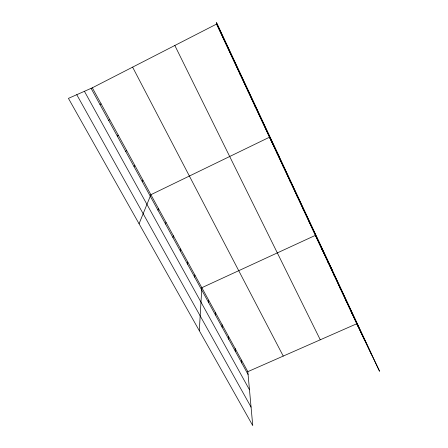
<?xml version="1.0" encoding="UTF-8"?>
<svg xmlns="http://www.w3.org/2000/svg" width="448" height="448" viewBox="0 0 448 448"><rect width="100%" height="100%" fill="white"/><g stroke="black" fill="none" stroke-linecap="round" stroke-linejoin="round"><path stroke-width="0.67" d="M215.432 314.989L215.443 312.553M208.617 302.562L208.684 300.216M199.304 330.702L201.83 287.7L315.37 235.368L332.438 270.463M194.678 277.161L194.874 275.005M187.555 264.169L187.813 262.114M180.32 250.986L180.65 249.038M172.978 237.608L173.376 235.76M165.525 224.017L165.99 222.281M157.959 210.224L158.497 208.6M139.065 223.759L150.886 194.706L269.45 137.222L279.16 156.503M142.229 181.546L142.918 180.163M134.053 166.645L134.826 165.39M125.742 151.497L126.599 150.377M117.292 136.102L118.244 135.117M108.707 120.445L109.743 119.605M99.977 104.53L101.108 103.835M92.322 87.802L216.518 24.102L216.462 22.4L379.562 371.258L356.731 323.758L247.822 371.661L252.756 425.6L68.438 98.375L92.322 87.802L247.822 371.661M239.966 74.206L240.195 74.614M76.765 94.685L251.07 407.131M84.426 91.297L249.486 389.833M91.095 88.346L248.08 374.506M247.52 90.356L247.822 90.916M132.614 67.138L283.242 356.082M254.951 106.232L255.321 106.949M262.259 121.856L262.696 122.713M276.315 151.9L276.881 153.026M283.08 166.348L283.702 167.602M174.832 45.483L320.27 339.797M289.738 180.578L290.416 181.955M296.29 194.589L297.024 196.084M302.747 208.387L303.537 210M309.109 221.978L309.949 223.703M321.541 248.556L322.482 250.488M327.622 261.548L328.608 263.586M333.614 274.355L334.645 276.489M339.517 286.978L340.598 289.206M345.341 299.415L346.455 301.734M351.075 311.674L352.234 314.087M216.485 22.994L371.728 354.956M216.502 23.542L364.403 339.724M216.518 24.013L357.93 326.256M241.528 360.17L241.735 362.936M235.144 348.516L235.301 351.204M228.67 336.7L228.771 339.304M222.102 324.71L222.152 327.236"/></g></svg>
